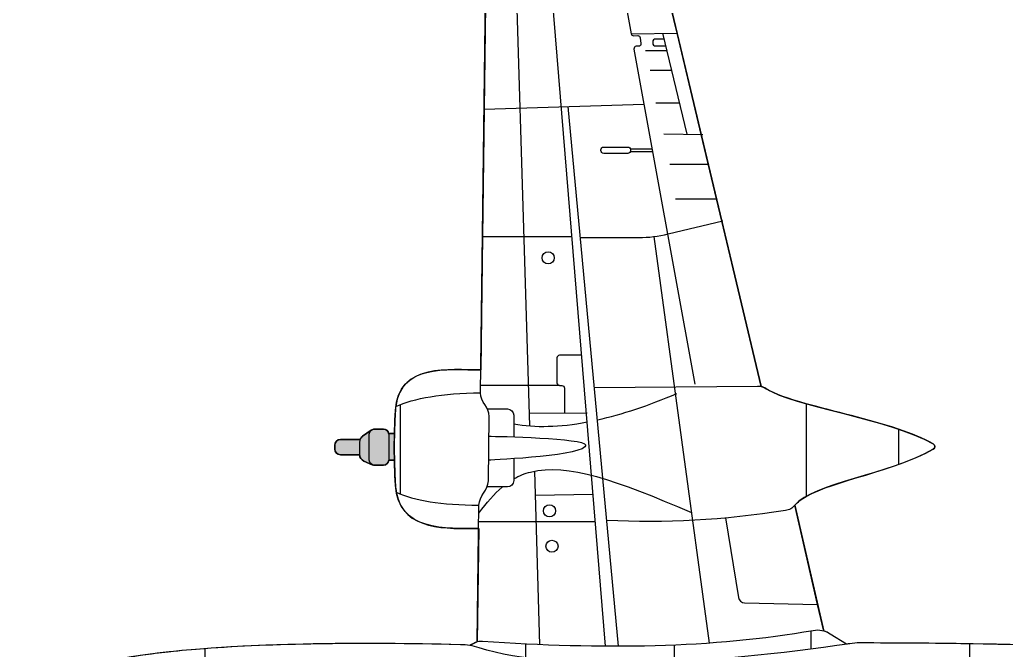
# Model space of a CAD drawing. Extents: x 34 to 386, y 42 to 325.
# Drawn here: x 34.4 to 132.6, y 154.2 to 217 of the extents above; entities that cross this region are included whole.
import ezdxf

# ---------------------------------------------------------------- set-up
doc = ezdxf.new("R2010")
doc.units = 0
doc.header["$MEASUREMENT"] = 0
doc.layers.add('4-VIEW', color=7, linetype='CONTINUOUS')
doc.layers.add('SOLIDS', color=7, linetype='CONTINUOUS')

msp = doc.modelspace()

# ---------------------------------------------------------------- hatches: boundary and pattern name
at = {"layer": 'SOLIDS'}
h = msp.add_hatch(color=252, dxfattribs=at)
edge = h.paths.add_edge_path()
edge.add_spline(control_points=[(71.689, 175.811), (71.689, 175.811), (71.111, 175.811), (71.111, 175.811), (71.074, 176.058), (70.86, 176.249), (70.603, 176.249), (70.603, 176.249), (69.7, 176.249), (69.7, 176.249), (69.577, 176.249), (69.464, 176.206), (69.375, 176.133), (69.375, 176.133), (68.519, 175.528), (68.519, 175.528), (68.399, 175.444), (68.312, 175.334), (68.261, 175.207), (68.261, 175.207), (66.321, 175.207), (66.321, 175.207), (66.008, 175.207), (65.752, 174.951), (65.752, 174.638), (65.752, 174.638), (65.752, 174.263), (65.752, 174.263), (65.752, 173.95), (66.008, 173.695), (66.321, 173.695), (66.321, 173.695), (68.21, 173.695), (68.21, 173.695), (68.225, 173.413), (68.389, 173.175), (68.651, 173.062), (68.651, 173.062), (69.479, 172.703), (69.479, 172.703), (69.479, 172.703), (69.497, 172.694), (69.497, 172.694), (69.559, 172.667), (69.628, 172.652), (69.7, 172.652), (69.7, 172.652), (70.603, 172.652), (70.603, 172.652), (70.885, 172.652), (71.116, 172.884), (71.116, 173.166), (71.116, 173.166), (71.685, 173.166), (71.685, 173.166), (71.667, 174.052), (71.668, 174.925), (71.689, 175.811), (71.689, 175.811), (71.689, 175.811), (71.689, 175.811)], knot_values=[0, 0, 0, 0, 1, 1, 1, 2, 2, 2, 3, 3, 3, 4, 4, 4, 5, 5, 5, 6, 6, 6, 7, 7, 7, 8, 8, 8, 9, 9, 9, 10, 10, 10, 11, 11, 11, 12, 12, 12, 13, 13, 13, 14, 14, 14, 15, 15, 15, 16, 16, 16, 17, 17, 17, 18, 18, 18, 19, 19, 19, 20, 20, 20, 20], degree=3, periodic=1)
edge = h.paths.add_edge_path()
edge.add_spline(control_points=[(71.111, 175.811), (71.115, 175.787), (71.116, 175.761), (71.116, 175.735), (71.116, 175.735), (71.111, 175.811), (71.111, 175.811)], knot_values=[0, 0, 0, 0, 1, 1, 1, 2, 2, 2, 2], degree=3, periodic=1)

# ---------------------------------------------------------------- linework, layer by layer
at = {"layer": '4-VIEW', "color": 7}
for points in [[(83.233, 238.879), (85.124, 176.57)], [(92.692, 154.619), (85.779, 238.946)], [(95.244, 215.611), (99.862, 215.674)], [(100.815, 205.609), (98.408, 215.654)], [(96.657, 213.952), (98.803, 213.952)], [(97.133, 211.971), (99.287, 211.971)], [(80.601, 208.084), (96.52, 208.592)], [(93.996, 154.618), (88.976, 208.351)], [(97.685, 208.738), (100.061, 208.738)], [(98.483, 205.639), (102.369, 205.589)], [(95.148, 204.135), (97.327, 204.135)], [(95.182, 203.884), (97.369, 203.884)], [(99.088, 202.621), (102.9, 202.621)], [(99.64, 199.162), (103.741, 199.162)], [(80.44, 195.425), (89.35, 195.425)], [(97.499, 195.409), (103.004, 154.929)], [(88.116, 180.585), (80.254, 180.585)], [(72.273, 178.679), (72.273, 169.831)], [(112.665, 178.77), (112.665, 169.536)], [(85.086, 177.827), (90.863, 177.853)], [(71.111, 175.811), (71.689, 175.811)], [(121.839, 176.241), (121.839, 172.739)], [(71.116, 173.166), (71.685, 173.166)], [(85.626, 172.058), (86.11, 154.778)], [(85.693, 169.68), (91.451, 169.758)], [(111.541, 168.669), (114.405, 156.131)], [(80.081, 167.048), (91.66, 167.048)], [(113.136, 156.135), (113.136, 154.344)], [(52.835, 154.383), (52.835, 141.96)], [(84.733, 154.841), (84.733, 153.471)], [(99.532, 154.738), (99.532, 153.082)], [(128.931, 153.089), (128.931, 154.863)]]:
    msp.add_lwpolyline(points, dxfattribs=at)
for points, knots in [([(79.928, 155.047), (79.928, 155.047), (80.101, 168.668), (80.101, 168.668), (80.113, 169.603), (81.02, 170.162), (81.032, 171.097), (81.032, 171.097), (81.113, 177.499), (81.113, 177.499), (81.125, 178.478), (80.23, 178.882), (80.243, 179.861), (80.243, 179.861), (80.979, 237.825), (80.979, 237.825), (81.104, 247.689), (93.324, 242.898), (95.56, 233.507), (95.56, 233.507), (108.184, 180.483), (108.184, 180.483)], [0, 0, 0, 0, 1, 1, 1, 2, 2, 2, 3, 3, 3, 4, 4, 4, 5, 5, 5, 6, 6, 6, 7, 7, 7, 7]), ([(90.974, 239.082), (90.974, 239.082), (91.777, 234.673), (91.777, 234.673), (91.789, 234.606), (91.845, 234.558), (91.913, 234.556), (91.913, 234.556), (92.366, 234.542), (92.366, 234.542), (92.436, 234.54), (92.493, 234.489), (92.502, 234.419), (92.502, 234.419), (92.569, 233.937), (92.569, 233.937), (92.581, 233.849), (92.511, 233.772), (92.422, 233.776), (92.422, 233.776), (92.114, 233.788), (92.114, 233.788), (92.023, 233.793), (91.951, 233.711), (91.968, 233.621), (91.968, 233.621), (95.244, 215.611), (95.244, 215.611), (95.265, 215.496), (95.363, 215.415), (95.479, 215.416), (95.479, 215.416), (95.902, 215.42), (95.902, 215.42), (96.022, 215.421), (96.123, 215.333), (96.139, 215.214), (96.139, 215.214), (96.217, 214.631), (96.217, 214.631), (96.235, 214.49), (96.129, 214.366), (95.986, 214.363), (95.986, 214.363), (95.751, 214.358), (95.751, 214.358), (95.604, 214.355), (95.496, 214.223), (95.523, 214.078), (95.523, 214.078), (101.592, 180.711), (101.592, 180.711)], [0, 0, 0, 0, 1, 1, 1, 2, 2, 2, 3, 3, 3, 4, 4, 4, 5, 5, 5, 6, 6, 6, 7, 7, 7, 8, 8, 8, 9, 9, 9, 10, 10, 10, 11, 11, 11, 12, 12, 12, 13, 13, 13, 14, 14, 14, 15, 15, 15, 16, 16, 16, 17, 17, 17, 17]), ([(98.552, 215.054), (98.552, 215.054), (97.571, 215.054), (97.571, 215.054), (97.48, 215.054), (97.405, 214.979), (97.405, 214.888), (97.405, 214.888), (97.405, 214.578), (97.405, 214.578), (97.405, 214.487), (97.48, 214.412), (97.571, 214.412), (97.571, 214.412), (98.687, 214.412), (98.687, 214.412)], [0, 0, 0, 0, 1, 1, 1, 2, 2, 2, 3, 3, 3, 4, 4, 4, 5, 5, 5, 5]), ([(92.517, 203.696), (92.517, 203.696), (94.899, 203.696), (94.899, 203.696), (95.057, 203.696), (95.187, 203.826), (95.187, 203.984), (95.187, 203.984), (95.187, 204.035), (95.187, 204.035), (95.187, 204.193), (95.057, 204.323), (94.899, 204.323), (94.899, 204.323), (92.517, 204.323), (92.517, 204.323), (92.359, 204.323), (92.229, 204.193), (92.229, 204.035), (92.229, 204.035), (92.229, 203.984), (92.229, 203.984), (92.229, 203.826), (92.359, 203.696), (92.517, 203.696), (92.517, 203.696), (92.517, 203.696), (92.517, 203.696)], [0, 0, 0, 0, 1, 1, 1, 2, 2, 2, 3, 3, 3, 4, 4, 4, 5, 5, 5, 6, 6, 6, 7, 7, 7, 8, 8, 8, 9, 9, 9, 9]), ([(90.194, 195.323), (90.194, 195.323), (95.997, 195.323), (95.997, 195.323), (97.033, 195.323), (97.916, 195.428), (98.923, 195.671), (98.923, 195.671), (104.37, 196.985), (104.37, 196.985)], [0, 0, 0, 0, 1, 1, 1, 2, 2, 2, 3, 3, 3, 3]), ([(86.99, 192.692), (87.323, 192.692), (87.592, 192.961), (87.592, 193.294), (87.592, 193.626), (87.323, 193.895), (86.99, 193.895), (86.658, 193.895), (86.389, 193.626), (86.389, 193.294), (86.389, 192.961), (86.658, 192.692), (86.99, 192.692), (86.99, 192.692), (86.99, 192.692), (86.99, 192.692)], [0, 0, 0, 0, 1, 1, 1, 2, 2, 2, 3, 3, 3, 4, 4, 4, 5, 5, 5, 5]), ([(90.317, 183.593), (90.317, 183.593), (88.116, 183.593), (88.116, 183.593), (87.972, 183.593), (87.855, 183.476), (87.855, 183.333), (87.855, 183.333), (87.855, 180.846), (87.855, 180.846), (87.855, 180.702), (87.972, 180.585), (88.116, 180.585), (88.116, 180.585), (88.346, 180.585), (88.346, 180.585), (88.49, 180.585), (88.607, 180.468), (88.607, 180.324), (88.607, 180.324), (88.607, 177.828), (88.607, 177.828)], [0, 0, 0, 0, 1, 1, 1, 2, 2, 2, 3, 3, 3, 4, 4, 4, 5, 5, 5, 6, 6, 6, 7, 7, 7, 7]), ([(80.071, 166.35), (76.834, 166.35), (72.067, 166.016), (71.789, 170.658), (71.634, 173.239), (71.636, 175.536), (71.784, 178.101), (72.057, 182.814), (76.988, 182.14), (80.271, 182.14)], [0, 0, 0, 0, 1, 1, 1, 2, 2, 2, 3, 3, 3, 3]), ([(91.589, 180.388), (91.589, 180.388), (107.827, 180.519), (107.827, 180.519), (108.143, 180.522), (108.415, 180.442), (108.679, 180.269), (111.4, 178.5), (120.71, 177.342), (125.302, 174.774), (125.511, 174.657), (125.512, 174.356), (125.304, 174.237), (120.824, 171.701), (113.355, 170.849), (111.541, 168.669), (111.292, 168.369), (110.98, 168.192), (110.595, 168.132), (104.485, 167.177), (98.563, 166.853), (92.825, 167.142)], [0, 0, 0, 0, 1, 1, 1, 2, 2, 2, 3, 3, 3, 4, 4, 4, 5, 5, 5, 6, 6, 6, 7, 7, 7, 7]), ([(80.926, 178.261), (80.926, 178.261), (82.929, 178.261), (82.929, 178.261), (83.282, 178.261), (83.569, 177.973), (83.569, 177.621), (83.569, 177.621), (83.569, 175.472), (83.569, 175.472)], [0, 0, 0, 0, 1, 1, 1, 2, 2, 2, 3, 3, 3, 3]), ([(69.375, 176.133), (69.375, 176.133), (68.519, 175.528), (68.519, 175.528), (68.319, 175.387), (68.209, 175.175), (68.209, 174.929), (68.209, 174.929), (68.209, 173.735), (68.209, 173.735), (68.209, 173.436), (68.377, 173.181), (68.651, 173.062), (68.651, 173.062), (69.497, 172.695), (69.497, 172.695)], [0, 0, 0, 0, 1, 1, 1, 2, 2, 2, 3, 3, 3, 4, 4, 4, 5, 5, 5, 5]), ([(69.7, 172.652), (69.7, 172.652), (70.603, 172.652), (70.603, 172.652), (70.885, 172.652), (71.116, 172.884), (71.116, 173.166), (71.116, 173.166), (71.116, 175.735), (71.116, 175.735), (71.116, 176.018), (70.885, 176.249), (70.603, 176.249), (70.603, 176.249), (69.7, 176.249), (69.7, 176.249), (69.418, 176.249), (69.186, 176.018), (69.186, 175.735), (69.186, 175.735), (69.186, 173.166), (69.186, 173.166), (69.186, 172.884), (69.418, 172.652), (69.7, 172.652), (69.7, 172.652), (69.7, 172.652), (69.7, 172.652)], [0, 0, 0, 0, 1, 1, 1, 2, 2, 2, 3, 3, 3, 4, 4, 4, 5, 5, 5, 6, 6, 6, 7, 7, 7, 8, 8, 8, 9, 9, 9, 9]), ([(68.229, 175.207), (68.229, 175.207), (66.321, 175.207), (66.321, 175.207), (66.008, 175.207), (65.752, 174.951), (65.752, 174.638), (65.752, 174.638), (65.752, 174.263), (65.752, 174.263), (65.752, 173.95), (66.008, 173.695), (66.321, 173.695), (66.321, 173.695), (68.224, 173.695), (68.224, 173.695)], [0, 0, 0, 0, 1, 1, 1, 2, 2, 2, 3, 3, 3, 4, 4, 4, 5, 5, 5, 5]), ([(81.088, 175.533), (81.891, 175.528), (90.629, 175.36), (90.722, 174.656), (90.861, 173.612), (81.738, 173.181), (81.058, 173.153)], [0, 0, 0, 0, 1, 1, 1, 2, 2, 2, 2]), ([(83.569, 173.299), (83.569, 173.299), (83.569, 171.123), (83.569, 171.123), (83.569, 170.771), (83.282, 170.483), (82.929, 170.483), (82.929, 170.483), (80.886, 170.483), (80.886, 170.483)], [0, 0, 0, 0, 1, 1, 1, 2, 2, 2, 3, 3, 3, 3]), ([(83.569, 171.297), (84.091, 171.6), (84.643, 171.827), (85.239, 171.973), (88.935, 172.879), (93.726, 171.178), (101.235, 167.939)], [0, 0, 0, 0, 1, 1, 1, 2, 2, 2, 2]), ([(87.116, 167.5), (87.448, 167.5), (87.717, 167.769), (87.717, 168.102), (87.717, 168.434), (87.448, 168.703), (87.116, 168.703), (86.783, 168.703), (86.514, 168.434), (86.514, 168.102), (86.514, 167.769), (86.783, 167.5), (87.116, 167.5), (87.116, 167.5), (87.116, 167.5), (87.116, 167.5)], [0, 0, 0, 0, 1, 1, 1, 2, 2, 2, 3, 3, 3, 4, 4, 4, 5, 5, 5, 5]), ([(104.629, 167.394), (104.629, 167.394), (105.936, 159.468), (105.936, 159.468), (105.985, 159.173), (106.23, 158.959), (106.529, 158.952), (106.529, 158.952), (113.801, 158.774), (113.801, 158.774)], [0, 0, 0, 0, 1, 1, 1, 2, 2, 2, 3, 3, 3, 3]), ([(87.363, 163.978), (87.696, 163.978), (87.965, 164.248), (87.965, 164.58), (87.965, 164.912), (87.696, 165.182), (87.363, 165.182), (87.032, 165.182), (86.762, 164.912), (86.762, 164.58), (86.762, 164.248), (87.032, 163.978), (87.363, 163.978), (87.363, 163.978), (87.363, 163.978), (87.363, 163.978)], [0, 0, 0, 0, 1, 1, 1, 2, 2, 2, 3, 3, 3, 4, 4, 4, 5, 5, 5, 5]), ([(116.664, 154.831), (116.664, 154.831), (115.054, 155.84), (115.054, 155.84), (114.525, 156.172), (113.96, 156.281), (113.346, 156.172), (103.518, 154.419), (92.216, 154.285), (80.444, 155.094), (79.91, 155.131), (79.634, 154.937), (79.202, 154.693)], [0, 0, 0, 0, 1, 1, 1, 2, 2, 2, 3, 3, 3, 4, 4, 4, 4]), ([(156.398, 153.451), (144.637, 154.669), (131.48, 154.921), (118.006, 154.954), (117.651, 154.955), (117.348, 154.932), (116.996, 154.88), (103.224, 152.822), (88.054, 151.954), (80.128, 154.467), (79.49, 154.669), (78.921, 154.764), (78.252, 154.781), (53.668, 155.353), (39.484, 153.807), (35.76, 150.13), (34.4, 148.788), (34.511, 147.341), (35.909, 146.072), (39.85, 142.497), (53.983, 140.998), (78.252, 141.563), (78.921, 141.579), (79.49, 141.674), (80.128, 141.877), (88.054, 144.389), (103.224, 143.522), (116.996, 141.464), (117.348, 141.41), (117.651, 141.388), (118.006, 141.389), (131.48, 141.422), (144.637, 141.674), (156.398, 142.892)], [0, 0, 0, 0, 1, 1, 1, 2, 2, 2, 3, 3, 3, 4, 4, 4, 5, 5, 5, 6, 6, 6, 7, 7, 7, 8, 8, 8, 9, 9, 9, 10, 10, 10, 11, 11, 11, 11])]:
    msp.add_open_spline(points, degree=3, knots=knots, dxfattribs=at)
for points in [[(71.817, 178.479), (73.625, 179.34), (76.43, 179.802), (80.243, 179.861)], [(91.905, 177.171), (94.324, 177.712), (96.959, 178.587), (99.799, 179.782)], [(83.569, 176.774), (85.713, 176.376), (88.128, 176.438), (90.861, 176.956)], [(71.87, 169.961), (73.677, 169.099), (76.288, 168.727), (80.101, 168.668)], [(80.091, 167.888), (80.865, 168.922), (81.617, 169.793), (82.414, 170.472)]]:
    msp.add_open_spline(points, degree=3, dxfattribs=at)
at = {"layer": 'SOLIDS'}
for points, knots in [([(78.252, 141.563), (67.953, 141.323), (59.479, 141.455), (52.835, 141.96), (51.579, 142.055), (50.388, 142.164), (49.263, 142.286), (47.646, 142.461), (46.164, 142.664), (44.817, 142.895), (43.265, 143.16), (41.893, 143.462), (40.7, 143.801), (39.504, 144.141), (38.488, 144.518), (37.654, 144.931), (36.94, 145.285), (36.358, 145.665), (35.909, 146.072), (34.511, 147.341), (34.4, 148.788), (35.76, 150.13), (36.227, 150.591), (36.858, 151.018), (37.654, 151.413), (38.488, 151.826), (39.504, 152.202), (40.7, 152.542), (41.893, 152.881), (43.265, 153.183), (44.817, 153.448), (46.164, 153.679), (47.646, 153.882), (49.263, 154.057), (50.388, 154.179), (51.579, 154.288), (52.835, 154.383), (59.479, 154.888), (67.953, 155.02), (78.252, 154.781), (78.586, 154.772), (78.896, 154.744), (79.202, 154.693), (79.471, 154.845), (79.68, 154.978), (79.928, 155.047), (79.928, 155.047), (80.071, 166.35), (80.071, 166.35), (77.005, 166.35), (72.568, 166.051), (71.87, 169.961), (71.831, 170.18), (71.804, 170.412), (71.789, 170.658), (71.737, 171.519), (71.703, 172.348), (71.685, 173.166), (71.685, 173.166), (71.116, 173.166), (71.116, 173.166), (71.116, 172.884), (70.885, 172.652), (70.603, 172.652), (70.603, 172.652), (69.7, 172.652), (69.7, 172.652), (69.628, 172.652), (69.559, 172.667), (69.497, 172.695), (69.491, 172.697), (69.485, 172.7), (69.479, 172.703), (69.479, 172.703), (68.651, 173.062), (68.651, 173.062), (68.389, 173.175), (68.225, 173.413), (68.21, 173.695), (68.21, 173.695), (66.321, 173.695), (66.321, 173.695), (66.008, 173.695), (65.752, 173.95), (65.752, 174.263), (65.752, 174.263), (65.752, 174.638), (65.752, 174.638), (65.752, 174.951), (66.008, 175.207), (66.321, 175.207), (66.321, 175.207), (68.261, 175.207), (68.261, 175.207), (68.312, 175.334), (68.399, 175.444), (68.519, 175.528), (68.519, 175.528), (69.375, 176.133), (69.375, 176.133), (69.464, 176.206), (69.577, 176.249), (69.7, 176.249), (69.7, 176.249), (70.603, 176.249), (70.603, 176.249), (70.86, 176.249), (71.074, 176.058), (71.111, 175.811), (71.111, 175.811), (71.69, 175.811), (71.69, 175.811), (71.707, 176.56), (71.739, 177.318), (71.784, 178.101), (71.792, 178.231), (71.803, 178.357), (71.817, 178.479), (72.328, 182.777), (77.079, 182.14), (80.271, 182.14), (80.271, 182.14), (80.44, 195.425), (80.44, 195.425), (80.44, 195.425), (80.601, 208.084), (80.601, 208.084), (80.601, 208.084), (80.766, 221.082), (80.766, 221.082), (80.766, 221.082), (80.979, 237.825), (80.979, 237.825), (80.983, 238.175), (81.003, 238.508), (81.037, 238.822), (81.456, 242.682), (84.033, 243.813), (86.928, 243.053), (87.858, 242.808), (88.821, 242.369), (89.755, 241.761), (90.804, 241.081), (91.816, 240.19), (92.707, 239.128), (93.289, 238.434), (93.819, 237.667), (94.272, 236.838), (94.832, 235.815), (95.276, 234.698), (95.56, 233.507), (95.56, 233.507), (96.236, 230.671), (96.236, 230.671), (96.236, 230.671), (96.94, 227.713), (96.94, 227.713), (96.94, 227.713), (97.686, 224.58), (97.686, 224.58), (97.686, 224.58), (98.474, 221.271), (98.474, 221.271), (98.474, 221.271), (99.806, 215.673), (99.806, 215.673), (99.806, 215.673), (102.206, 205.591), (102.206, 205.591), (102.206, 205.591), (103.737, 199.162), (103.737, 199.162), (103.737, 199.162), (104.262, 196.959), (104.262, 196.959), (104.262, 196.959), (108.184, 180.483), (108.184, 180.483), (108.357, 180.444), (108.519, 180.373), (108.679, 180.269), (109.505, 179.732), (110.939, 179.251), (112.665, 178.77), (115.411, 178.004), (118.895, 177.237), (121.839, 176.241), (123.134, 175.803), (124.325, 175.321), (125.302, 174.774), (125.511, 174.657), (125.512, 174.356), (125.304, 174.237), (121.476, 172.07), (115.464, 171.132), (112.665, 169.545), (112.188, 169.275), (111.805, 168.986), (111.541, 168.669), (111.541, 168.669), (113.801, 158.774), (113.801, 158.774), (113.801, 158.774), (114.405, 156.131), (114.405, 156.131), (114.627, 156.069), (114.843, 155.972), (115.054, 155.84), (115.054, 155.84), (116.664, 154.831), (116.664, 154.831), (116.775, 154.847), (116.885, 154.864), (116.996, 154.88), (117.348, 154.932), (117.651, 154.955), (118.006, 154.954), (121.679, 154.945), (125.328, 154.92), (128.931, 154.863), (136.027, 154.752), (142.946, 154.518), (149.523, 154.047), (151.588, 153.9), (153.62, 153.729), (155.612, 153.531), (155.867, 153.506), (156.122, 153.48), (156.376, 153.453), (156.376, 153.453), (156.828, 155.153), (156.828, 155.153), (156.828, 155.153), (162.189, 175.325), (162.189, 175.325), (162.282, 175.673), (162.377, 176.005), (162.476, 176.322), (162.755, 177.217), (163.061, 177.988), (163.402, 178.631), (164.501, 180.699), (166.474, 181.391), (168.278, 180.903), (168.417, 180.865), (168.555, 180.821), (168.692, 180.769), (169.989, 180.279), (171.154, 179.165), (171.776, 177.503), (172.45, 175.7), (173.051, 173.839), (173.586, 171.925), (175.13, 166.399), (176.128, 160.438), (176.784, 154.202), (176.899, 153.117), (177.002, 152.023), (177.097, 150.921), (178.595, 150.447), (179.71, 149.976), (180.442, 149.508), (181.843, 148.613), (181.84, 147.726), (180.435, 146.831), (179.703, 146.364), (178.59, 145.896), (177.097, 145.422), (177.002, 144.321), (176.899, 143.227), (176.784, 142.141), (176.128, 135.906), (175.13, 129.944), (173.586, 124.419), (173.051, 122.505), (172.45, 120.643), (171.776, 118.84), (171.154, 117.178), (169.989, 116.064), (168.692, 115.574), (168.555, 115.523), (168.417, 115.478), (168.278, 115.44), (166.474, 114.952), (164.501, 115.644), (163.402, 117.712), (163.061, 118.356), (162.755, 119.127), (162.476, 120.022), (162.377, 120.338), (162.282, 120.67), (162.189, 121.018), (162.189, 121.018), (156.828, 141.19), (156.828, 141.19), (156.828, 141.19), (156.376, 142.89), (156.376, 142.89), (156.122, 142.864), (155.867, 142.838), (155.612, 142.812), (153.62, 142.615), (151.588, 142.443), (149.523, 142.296), (142.946, 141.825), (136.027, 141.592), (128.931, 141.48), (125.328, 141.423), (121.679, 141.398), (118.006, 141.389), (117.651, 141.388), (117.348, 141.41), (116.996, 141.464), (116.885, 141.48), (116.775, 141.497), (116.664, 141.512), (116.664, 141.512), (115.054, 140.503), (115.054, 140.503), (114.843, 140.371), (114.627, 140.274), (114.405, 140.212), (114.405, 140.212), (113.801, 137.569), (113.801, 137.569), (113.801, 137.569), (111.541, 127.674), (111.541, 127.674), (111.805, 127.357), (112.188, 127.068), (112.665, 126.798), (115.464, 125.211), (121.476, 124.274), (125.304, 122.106), (125.512, 121.988), (125.511, 121.686), (125.302, 121.569), (124.325, 121.022), (123.134, 120.54), (121.839, 120.102), (118.895, 119.106), (115.411, 118.34), (112.665, 117.574), (110.939, 117.092), (109.505, 116.611), (108.679, 116.074), (108.519, 115.97), (108.357, 115.9), (108.184, 115.861), (108.184, 115.861), (104.262, 99.385), (104.262, 99.385), (104.262, 99.385), (103.737, 97.181), (103.737, 97.181), (103.737, 97.181), (102.206, 90.752), (102.206, 90.752), (102.206, 90.752), (99.806, 80.671), (99.806, 80.671), (99.806, 80.671), (98.474, 75.072), (98.474, 75.072), (98.474, 75.072), (97.686, 71.763), (97.686, 71.763), (97.686, 71.763), (96.94, 68.63), (96.94, 68.63), (96.94, 68.63), (96.236, 65.672), (96.236, 65.672), (96.236, 65.672), (95.56, 62.836), (95.56, 62.836), (95.276, 61.645), (94.832, 60.528), (94.272, 59.505), (93.819, 58.676), (93.289, 57.91), (92.707, 57.215), (91.022, 55.206), (88.901, 53.809), (86.928, 53.29), (84.033, 52.53), (81.456, 53.661), (81.037, 57.521), (81.003, 57.836), (80.983, 58.168), (80.979, 58.519), (80.979, 58.519), (80.766, 75.261), (80.766, 75.261), (80.766, 75.261), (80.601, 88.26), (80.601, 88.26), (80.601, 88.26), (80.44, 100.919), (80.44, 100.919), (80.44, 100.919), (80.271, 114.203), (80.271, 114.203), (77.079, 114.203), (72.328, 113.566), (71.817, 117.865), (71.803, 117.987), (71.792, 118.113), (71.784, 118.243), (71.739, 119.026), (71.707, 119.784), (71.689, 120.532), (71.689, 120.532), (71.111, 120.532), (71.111, 120.532), (71.074, 120.285), (70.86, 120.094), (70.603, 120.094), (70.603, 120.094), (69.7, 120.094), (69.7, 120.094), (69.577, 120.094), (69.464, 120.138), (69.375, 120.21), (69.375, 120.21), (68.519, 120.815), (68.519, 120.815), (68.399, 120.9), (68.312, 121.01), (68.261, 121.137), (68.261, 121.137), (66.321, 121.137), (66.321, 121.137), (66.008, 121.137), (65.752, 121.392), (65.752, 121.706), (65.752, 121.706), (65.752, 122.08), (65.752, 122.08), (65.752, 122.393), (66.008, 122.648), (66.321, 122.648), (66.321, 122.648), (68.21, 122.648), (68.21, 122.648), (68.224, 122.93), (68.389, 123.168), (68.651, 123.282), (68.651, 123.282), (69.497, 123.649), (69.497, 123.649), (69.56, 123.676), (69.628, 123.691), (69.7, 123.691), (69.7, 123.691), (70.603, 123.691), (70.603, 123.691), (70.885, 123.691), (71.116, 123.46), (71.116, 123.177), (71.116, 123.177), (71.685, 123.177), (71.685, 123.177), (71.703, 123.996), (71.737, 124.825), (71.789, 125.686), (71.804, 125.932), (71.831, 126.164), (71.87, 126.383), (72.568, 130.293), (77.005, 129.993), (80.071, 129.993), (80.071, 129.993), (79.928, 141.296), (79.928, 141.296), (79.68, 141.366), (79.471, 141.498), (79.202, 141.65), (78.896, 141.599), (78.586, 141.571), (78.252, 141.563)], [0, 0, 0, 0, 1, 1, 1, 2, 2, 2, 3, 3, 3, 4, 4, 4, 5, 5, 5, 6, 6, 6, 7, 7, 7, 8, 8, 8, 9, 9, 9, 10, 10, 10, 11, 11, 11, 12, 12, 12, 13, 13, 13, 14, 14, 14, 15, 15, 15, 16, 16, 16, 17, 17, 17, 18, 18, 18, 19, 19, 19, 20, 20, 20, 21, 21, 21, 22, 22, 22, 23, 23, 23, 24, 24, 24, 25, 25, 25, 26, 26, 26, 27, 27, 27, 28, 28, 28, 29, 29, 29, 30, 30, 30, 31, 31, 31, 32, 32, 32, 33, 33, 33, 34, 34, 34, 35, 35, 35, 36, 36, 36, 37, 37, 37, 38, 38, 38, 39, 39, 39, 40, 40, 40, 41, 41, 41, 42, 42, 42, 43, 43, 43, 44, 44, 44, 45, 45, 45, 46, 46, 46, 47, 47, 47, 48, 48, 48, 49, 49, 49, 50, 50, 50, 51, 51, 51, 52, 52, 52, 53, 53, 53, 54, 54, 54, 55, 55, 55, 56, 56, 56, 57, 57, 57, 58, 58, 58, 59, 59, 59, 60, 60, 60, 61, 61, 61, 62, 62, 62, 63, 63, 63, 64, 64, 64, 65, 65, 65, 66, 66, 66, 67, 67, 67, 68, 68, 68, 69, 69, 69, 70, 70, 70, 71, 71, 71, 72, 72, 72, 73, 73, 73, 74, 74, 74, 75, 75, 75, 76, 76, 76, 77, 77, 77, 78, 78, 78, 79, 79, 79, 80, 80, 80, 81, 81, 81, 82, 82, 82, 83, 83, 83, 84, 84, 84, 85, 85, 85, 86, 86, 86, 87, 87, 87, 88, 88, 88, 89, 89, 89, 90, 90, 90, 91, 91, 91, 92, 92, 92, 93, 93, 93, 94, 94, 94, 95, 95, 95, 96, 96, 96, 97, 97, 97, 98, 98, 98, 99, 99, 99, 100, 100, 100, 101, 101, 101, 102, 102, 102, 103, 103, 103, 104, 104, 104, 105, 105, 105, 106, 106, 106, 107, 107, 107, 108, 108, 108, 109, 109, 109, 110, 110, 110, 111, 111, 111, 112, 112, 112, 113, 113, 113, 114, 114, 114, 115, 115, 115, 116, 116, 116, 117, 117, 117, 118, 118, 118, 119, 119, 119, 120, 120, 120, 121, 121, 121, 122, 122, 122, 123, 123, 123, 124, 124, 124, 125, 125, 125, 126, 126, 126, 127, 127, 127, 128, 128, 128, 129, 129, 129, 130, 130, 130, 131, 131, 131, 132, 132, 132, 133, 133, 133, 134, 134, 134, 135, 135, 135, 136, 136, 136, 137, 137, 137, 138, 138, 138, 139, 139, 139, 140, 140, 140, 141, 141, 141, 142, 142, 142, 143, 143, 143, 144, 144, 144, 145, 145, 145, 146, 146, 146, 147, 147, 147, 148, 148, 148, 149, 149, 149, 150, 150, 150, 151, 151, 151, 152, 152, 152, 153, 153, 153, 154, 154, 154, 155, 155, 155, 156, 156, 156, 157, 157, 157, 158, 158, 158, 159, 159, 159, 160, 160, 160, 160]), ([(71.689, 175.811), (71.689, 175.811), (71.111, 175.811), (71.111, 175.811), (71.074, 176.058), (70.86, 176.249), (70.603, 176.249), (70.603, 176.249), (69.7, 176.249), (69.7, 176.249), (69.577, 176.249), (69.464, 176.206), (69.375, 176.133), (69.375, 176.133), (68.519, 175.528), (68.519, 175.528), (68.399, 175.444), (68.312, 175.334), (68.261, 175.207), (68.261, 175.207), (66.321, 175.207), (66.321, 175.207), (66.008, 175.207), (65.752, 174.951), (65.752, 174.638), (65.752, 174.638), (65.752, 174.263), (65.752, 174.263), (65.752, 173.95), (66.008, 173.695), (66.321, 173.695), (66.321, 173.695), (68.21, 173.695), (68.21, 173.695), (68.225, 173.413), (68.389, 173.175), (68.651, 173.062), (68.651, 173.062), (69.479, 172.703), (69.479, 172.703), (69.479, 172.703), (69.497, 172.694), (69.497, 172.694), (69.559, 172.667), (69.628, 172.652), (69.7, 172.652), (69.7, 172.652), (70.603, 172.652), (70.603, 172.652), (70.885, 172.652), (71.116, 172.884), (71.116, 173.166), (71.116, 173.166), (71.685, 173.166), (71.685, 173.166), (71.667, 174.052), (71.668, 174.925), (71.689, 175.811), (71.689, 175.811), (71.689, 175.811), (71.689, 175.811)], [0, 0, 0, 0, 1, 1, 1, 2, 2, 2, 3, 3, 3, 4, 4, 4, 5, 5, 5, 6, 6, 6, 7, 7, 7, 8, 8, 8, 9, 9, 9, 10, 10, 10, 11, 11, 11, 12, 12, 12, 13, 13, 13, 14, 14, 14, 15, 15, 15, 16, 16, 16, 17, 17, 17, 18, 18, 18, 19, 19, 19, 20, 20, 20, 20]), ([(71.111, 175.811), (71.115, 175.787), (71.116, 175.761), (71.116, 175.735), (71.116, 175.735), (71.111, 175.811), (71.111, 175.811)], [0, 0, 0, 0, 1, 1, 1, 2, 2, 2, 2])]:
    msp.add_open_spline(points, degree=3, knots=knots, dxfattribs=at)

doc.saveas('drawing.dxf')
